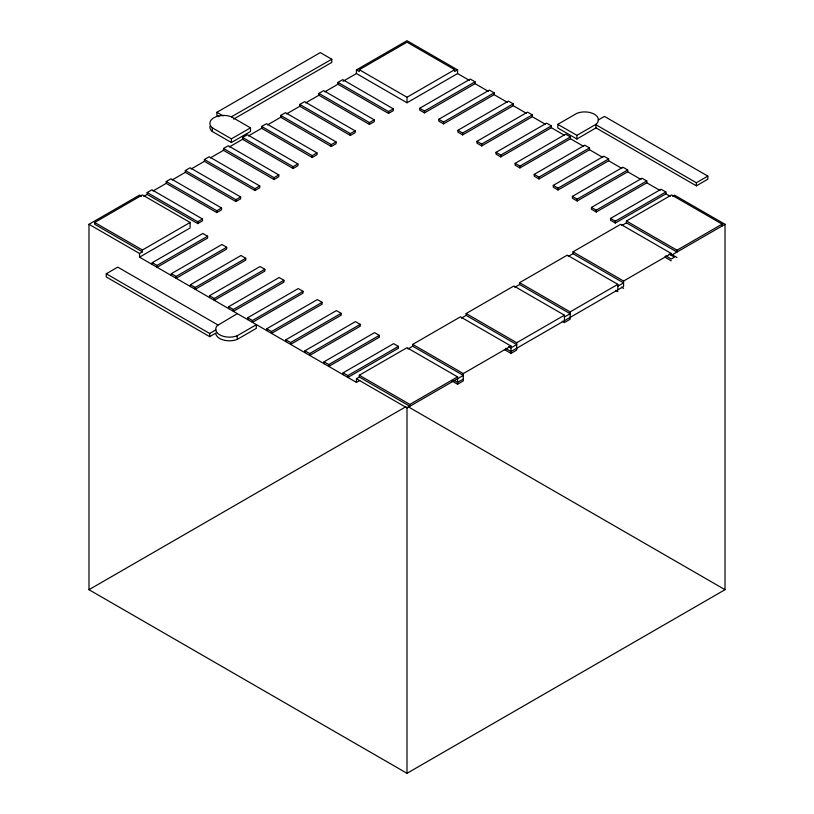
<?xml version="1.0" encoding="UTF-8"?>
<svg xmlns="http://www.w3.org/2000/svg" width="814" height="814" viewBox="0 0 814 814"><rect width="100%" height="100%" fill="white"/><g stroke="black" fill="none" stroke-linecap="round" stroke-linejoin="round"><path stroke-width="1.22" d="M237.22 313.705L218.142 325.091L117.755 267.134L106.268 273.769L106.268 276.953L209.676 336.65L215.944 333.038M152.269 264.509L152.269 262.678L202.828 233.486L207.601 236.233L207.601 238.075L157.031 267.267L157.031 265.425L207.601 236.233M166.239 183.374L166.239 181.532L171.011 178.785L221.581 207.977L221.581 209.809L216.809 212.566L166.239 183.374L153.032 190.995M171.347 275.529L171.347 273.687L221.917 244.495L226.679 247.253L226.679 249.084L176.119 278.286L176.119 276.445L226.679 247.253M185.327 172.354L185.327 170.523L190.089 167.765L240.659 196.957L240.659 198.799L235.887 201.546L185.327 172.354L172.11 179.986M190.425 286.548L190.425 284.707L240.995 255.515L245.767 258.272L245.767 260.104L195.197 289.296L195.197 287.464L245.767 258.272M204.406 161.335L204.406 159.503L209.178 156.746L259.737 185.948L259.737 187.78L254.965 190.537L204.406 161.335L191.198 168.966M209.513 297.558L209.513 295.726L260.073 266.534L264.845 269.281L264.845 271.123L214.275 300.315L214.275 298.484L264.845 269.281M209.676 336.65L209.676 333.475L106.268 273.769M216.809 212.566L216.809 210.734L221.581 207.977M233.587 119.109L331.786 62.413L331.786 59.229L320.289 52.595L216.89 112.301L216.89 115.486L218.976 116.687M223.484 150.325L223.484 148.484L228.256 145.737L278.826 174.929L278.826 176.76L274.053 179.518L223.484 150.325L210.277 157.947M228.592 308.577L228.592 306.746L279.151 277.543L283.923 280.301L283.923 282.143L233.364 311.335L233.364 309.493L283.923 280.301M235.887 201.546L235.887 199.715L240.659 196.957M242.562 139.306L242.562 137.474L247.334 134.717L297.904 163.909L297.904 165.751L293.132 168.498L242.562 139.306L229.355 146.937M247.67 319.597L247.67 317.755L298.239 288.563L303.012 291.32L303.012 293.152L252.442 322.344L252.442 320.513L303.012 291.32M254.965 190.537L254.965 188.695L259.737 185.948M261.65 128.286L261.65 126.455L266.422 123.697L316.982 152.89L316.982 154.731L312.21 157.489L261.65 128.286L248.433 135.918M266.748 330.606L266.748 328.775L317.318 299.583L322.09 302.34L322.09 304.171L271.52 333.364L271.52 331.532L322.09 302.34M274.053 179.518L274.053 177.676L278.826 174.929M280.728 117.277L280.728 115.435L285.5 112.688L336.06 141.88L336.06 143.712L331.298 146.469L280.728 117.277L267.521 124.898M285.836 341.626L285.836 339.794L336.396 310.602L341.168 313.349L341.168 315.191L290.608 344.383L290.608 342.541L341.168 313.349M293.132 168.498L293.132 166.667L297.904 163.909M299.806 106.258L299.806 104.426L304.578 101.669L355.148 130.861L355.148 132.692L350.376 135.45L299.806 106.258L286.599 113.889M304.914 352.645L304.914 350.803L355.484 321.611L360.246 324.369L360.246 326.2L309.686 355.403L309.686 353.561L360.246 324.369M312.21 157.489L312.21 155.647L316.982 152.89M318.895 95.238L318.895 93.407L323.667 90.649L374.226 119.841L374.226 121.683L369.454 124.43L318.895 95.238L305.677 102.869M323.992 363.665L323.992 361.823L374.562 332.631L379.334 335.388L379.334 337.22L328.764 366.412L328.764 364.58L379.334 335.388M331.298 146.469L331.298 144.627L336.06 141.88M337.973 84.229L337.973 82.387L342.745 79.63L393.304 108.832L393.304 110.663L388.543 113.421L337.973 84.229L324.766 91.85M343.081 374.674L343.081 372.843L393.64 343.65L398.412 346.398L398.412 348.239L347.853 377.431L139.54 257.163L139.54 253.49L88.98 224.298L88.98 589.692L407 773.3L725.02 589.692L725.02 224.308L674.46 195.116L672.547 196.215M398.412 346.398L347.853 375.59L347.853 377.431L356.43 382.397L359.737 380.494M350.376 135.45L350.376 133.618L355.148 130.861M369.454 124.43L369.454 122.599L374.226 119.841M388.543 113.421L388.543 111.579L393.304 108.832M343.05 81.288L356.43 73.565L407 102.757L407 97.253L454.7 69.709L454.7 71.551L457.57 69.892L457.57 73.565L469.332 80.362M475.061 83.669L475.061 81.827L470.288 79.07L419.719 108.272L419.719 110.104L424.491 112.861L475.061 83.669L488.268 91.29M424.491 112.861L424.491 111.019L475.061 81.827M494.139 94.678L494.139 92.847L489.367 90.089L438.807 119.282L438.807 121.123L443.569 123.87L494.139 94.678L507.346 102.31M443.569 123.87L443.569 122.039L494.139 92.847M513.217 105.698L513.217 103.856L508.445 101.109L457.885 130.301L457.885 132.133L462.657 134.89L513.217 105.698L526.434 113.319M462.657 134.89L462.657 133.058L513.217 103.856M463.288 379.09L463.288 373.575L412.729 344.383L412.729 346.215L463.288 375.407L407 407.906L356.43 378.724L359.3 377.065L359.3 375.223L407 347.69L457.57 376.882L457.57 384.228L463.288 380.921L463.288 379.09L457.57 382.397L454.263 380.494M532.305 116.717L532.305 114.876L527.533 112.129L476.963 141.321L476.963 143.152L481.735 145.91L532.305 116.717L545.512 124.339M481.735 145.91L481.735 144.068L532.305 114.876M551.383 127.727L551.383 125.895L546.611 123.138L496.041 152.33L496.041 154.172L500.814 156.919L551.383 127.727L564.59 135.358M500.814 156.919L500.814 155.087L551.383 125.895M570.461 138.746L570.461 136.915L565.689 134.157L515.13 163.349L515.13 165.191L519.902 167.938L570.461 138.746L583.669 146.378M519.902 167.938L519.902 166.107L570.461 136.915M589.539 149.766L589.539 147.924L584.778 145.177L534.208 174.369L534.208 176.2L538.98 178.958L589.539 149.766L602.757 157.387M538.98 178.958L538.98 177.116L589.539 147.924M608.628 160.775L608.628 158.944L603.856 156.186L553.286 185.378L553.286 187.22L558.058 189.977L608.628 160.775L621.835 168.406M558.058 189.977L558.058 188.136L608.628 158.944M627.706 171.795L627.706 169.963L622.934 167.206L572.374 196.398L572.374 198.24L577.136 200.987L627.706 171.795L640.913 179.426M577.136 200.987L577.136 199.155L627.706 169.963M646.784 182.814L646.784 180.973L642.022 178.225L591.452 207.417L591.452 209.249L596.224 212.006L646.784 182.814L660.001 190.435M595.98 127.879L576.902 139.021L557.814 128.001L557.814 124.328L576.902 113.309A13.716 7.916 0 0 1 594.393 114.235A13.716 7.916 0 0 1 595.98 124.328L595.98 127.879L696.357 185.836L707.844 179.202L707.844 176.099L604.446 116.402L598.178 120.014M596.224 212.006L596.224 210.175L646.784 180.973M665.872 193.834L665.872 191.992L661.1 189.235L610.531 218.437L610.531 220.268L615.303 223.026L665.872 193.834L670.166 196.306M615.303 223.026L615.303 221.184L665.872 191.992M331.786 59.229L231.4 116.819A13.716 7.916 0 0 0 213.909 117.735A13.716 7.916 0 0 0 212.322 127.839L212.322 131.512L231.4 142.521L250.488 131.512L250.488 127.839L231.4 116.819M212.322 127.839L231.4 138.848L250.488 127.839M88.98 224.298L139.54 195.106L141.453 196.205M356.43 73.565L356.43 69.892L407 40.7L457.57 69.892M190.11 222.466L142.409 250.01L142.409 251.841L94.699 224.298L94.699 222.466L142.409 194.922L190.11 222.466L190.11 227.971L139.54 257.163M356.43 69.892L359.3 71.551L359.3 69.709L407 42.165L454.7 69.709M147.161 194.393L147.161 192.552L151.933 189.794L202.493 218.997L202.493 220.828L197.731 223.585L147.161 194.393L143.895 196.276M139.54 253.49L142.409 251.841M147.161 192.552L197.731 221.744L202.493 218.997M407 102.757L457.57 73.565M209.676 333.475L215.944 329.853M557.814 124.328L576.902 135.348L595.98 124.328M218.142 324.725A13.716 7.916 0 0 0 219.729 334.819A13.716 7.916 0 0 0 237.22 335.734L256.298 324.725L256.298 328.398L237.22 339.407A13.716 7.916 0 0 1 215.761 333.608M412.729 344.383L460.429 316.839L510.989 346.031L510.989 353.378L516.717 350.071L516.717 342.725L466.147 313.532L466.147 315.374L516.717 344.566L510.989 347.873L508.791 346.601M466.147 313.532L513.858 285.989L564.417 315.191L564.417 322.537L562.22 321.265M564.417 317.022L570.146 313.716L519.576 284.524L519.576 282.692L567.287 255.148L617.846 284.34L617.846 289.855M617.846 286.182L623.575 282.875L573.005 253.683L573.005 251.841L620.706 224.298L671.275 253.49L671.275 255.331L725.02 224.308M626.434 221.001L676.994 250.193L677.004 252.025L626.434 222.833L626.434 221.001L671.591 194.933L722.15 224.125L722.15 225.956M407.956 348.972L412.729 346.215M461.385 318.121L466.147 315.374M514.804 287.281L519.576 284.524M568.233 256.43L573.005 253.683M621.774 225.529L626.434 222.833M595.98 124.776L696.357 182.733L707.844 176.099M88.98 589.692L405.901 406.715M359.3 375.223L409.859 404.416L457.57 376.882M463.288 373.575L510.989 346.031M516.717 342.725L564.417 315.191M519.576 282.692L570.146 311.884L617.846 284.34M573.005 251.841L623.575 281.034L671.275 253.49M676.994 250.193L722.15 224.125M564.417 322.537L570.146 319.23L570.146 311.884M359.3 69.709L407 97.253M419.719 108.272L424.491 111.019M438.807 119.282L443.569 122.039M457.885 130.301L462.657 133.058M476.963 141.321L481.735 144.068M496.041 152.33L500.814 155.087M515.13 163.349L519.902 166.107M534.208 174.369L538.98 177.116M553.286 185.378L558.058 188.136M572.374 196.398L577.136 199.155M591.452 207.417L596.224 210.175M610.531 218.437L615.303 221.184M671.499 254.365L677.004 257.539M669.077 254.06L674.46 257.173L671.275 259.005L665.781 255.83M664.682 257.031L671.275 260.846M337.973 82.387L388.543 111.579M318.895 93.407L369.454 122.599M621.377 287.118L623.575 288.38M299.806 104.426L350.376 133.618M615.649 290.415L617.846 291.687M280.728 115.435L331.298 144.627M261.65 126.455L312.21 155.647M216.89 112.301L223.158 115.924M242.562 137.474L293.132 166.667M223.484 148.484L274.053 177.676M204.406 159.503L254.965 188.695M505.494 348.372L510.989 351.546L623.575 286.548L623.575 281.034M504.395 349.572L510.989 353.378M185.327 170.523L235.887 199.715M166.239 181.532L216.809 210.734M452.065 381.054L457.57 384.228M94.699 222.466L142.409 250.01M359.3 377.065L409.859 406.257L409.859 404.416M408.099 406.715L725.02 589.692M152.269 262.678L157.031 265.425M171.347 273.687L176.119 276.445M190.425 284.707L195.197 287.464M209.513 295.726L214.275 298.484M228.592 306.746L233.364 309.493M247.67 317.755L252.442 320.513M266.748 328.775L271.52 331.532M285.836 339.794L290.608 342.541M304.914 350.803L309.686 353.561M323.992 361.823L328.764 364.58M343.081 372.843L347.853 375.59M696.357 182.733L696.357 185.836M576.902 135.348L576.902 139.021M407 407.906L407 773.3M356.43 378.724L356.43 382.397M237.22 335.734L237.22 339.407M231.4 138.848L231.4 142.521M197.731 221.744L197.731 223.585M212.322 131.512A13.716 7.916 0 0 1 209.951 126.292"/></g></svg>
